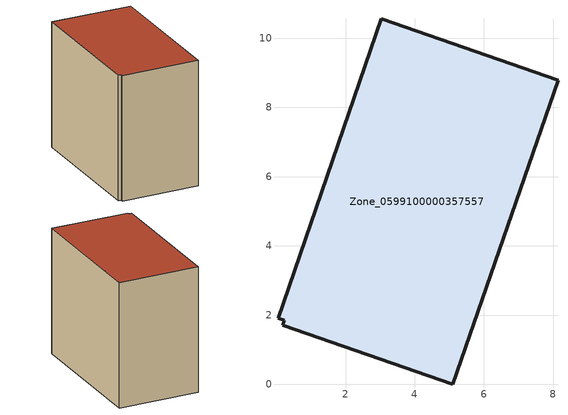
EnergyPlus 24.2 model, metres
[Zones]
Zone_0599100000357557
 floor ground (C_G): 0.22,1.85 0.05,1.91 3.03,10.56 8.14,8.79 5.09,0 0.18,1.71 z0
 wall outside (C_F): 5.09,0 8.14,8.79 3.03,10.56 0.05,1.91 0.22,1.85 0.18,1.71 5.09,0 z0:8.41
 roof outside (C_R): 0.22,1.85 0.18,1.71 5.09,0 8.14,8.79 3.03,10.56 0.05,1.91 z8.41
[BUILDING]
Pand.0599100000357557: North Axis=0; Terrain=City; Loads Convergence Tolerance Value=0.04; Temperature Convergence Tolerance Value=0.4; Solar Distribution=FullExterior; Maximum Number of Warmup Days=25; Minimum Number of Warmup Days=1
[Site:Location]
Rotterdam.The.Hague.AP_ZH_NLD Design_Conditions: Latitude=51.96; Longitude=4.45; Time Zone=1; Elevation=-4.5
[SITE:GROUNDTEMPERATURE:BUILDINGSURFACE]
18, 18, 18, 18, 18, 18, 18, 18, 18, 18, 18, 18
[MATERIAL] Thermal Absorptance=0.9; Solar Absorptance=0.7; Visible Absorptance=0.7
Name | Roughness | Thickness | Conductivity | Density | Specific Heat
G.TI.1992-2005 | MediumSmooth | 0.15 | 0.06 | 540 | 1210
F.TI.1992-2005 | Rough | 0.3 | 0.12 | 1920 | 840
R.TI.1992-2005 | MediumRough | 0.2 | 0.08 | 1500 | 1000
[CONSTRUCTION]
C_G: G.TI.1992-2005
C_F: F.TI.1992-2005
C_R: R.TI.1992-2005
[ZONE]
Zone_0599100000357557: Type=1; Multiplier=1; Ceiling Height=Autocalculate; Volume=Autocalculate; Floor Area=autocalculate; Part of Total Floor Area=Yes
[ZONEINFILTRATION:DESIGNFLOWRATE]
Infil_Zone_0599100000357557: Zone or ZoneList or Space or SpaceList=Zone_0599100000357557; Schedule=AlwaysOn; Design Flow Rate Calculation Method=Flow/Area; Flow Rate per Floor Area=0.0015; Constant Term Coefficient=1; Temperature Term Coefficient=0; Velocity Term Coefficient=0; Velocity Squared Term Coefficient=0
[HVACTEMPLATE:ZONE:IDEALLOADSAIRSYSTEM]
Zone_0599100000357557: Maximum Heating Supply Air Temperature=50; Minimum Cooling Supply Air Temperature=13; Maximum Heating Supply Air Humidity Ratio=0.0156; Minimum Cooling Supply Air Humidity Ratio=0.0077; Heating Limit=NoLimit; Cooling Limit=NoLimit; Dehumidification Control Type=ConstantSensibleHeatRatio; Cooling Sensible Heat Ratio=0.7; Dehumidification Setpoint=60; Humidification Control Type=None; Humidification Setpoint=30; Outdoor Air Method=None; Outdoor Air Flow Rate per Person=0.00944; Outdoor Air Flow Rate per Zone Floor Area=0; Outdoor Air Flow Rate per Zone=0; Demand Controlled Ventilation Type=None; Outdoor Air Economizer Type=NoEconomizer; Heat Recovery Type=None; Sensible Heat Recovery Effectiveness=0.7; Latent Heat Recovery Effectiveness=0.65
[ZONECONTROL:THERMOSTAT]
ThermostatControl_Zone_0599100000357557: Zone or ZoneList=Zone_0599100000357557; Control Type Schedule=DualSetpointControlType; Control 1=Thermostat_Zone_0599100000357557; Temperature Difference Between Cutout And Setpoint=0
[THERMOSTATSETPOINT:DUALSETPOINT]
Thermostat_Zone_0599100000357557: Heating Setpoint Temperature Schedule=HeatingSetpoint_Zone_0599100000357557; Cooling Setpoint Temperature Schedule=CoolingSetpoint_Zone_0599100000357557
[SCHEDULE:COMPACT]
HeatingSetpoint_Zone_0599100000357557: Through: 12/31, For: AllDays, Until: 24:00, 21
CoolingSetpoint_Zone_0599100000357557: Through: 12/31, For: AllDays, Until: 24:00, 24
DualSetpointControlType: Through: 12/31, For: AllDays, Until: 24:00, 4
AlwaysOn: Through: 12/31, For: AllDays, Until: 24:00, 1
